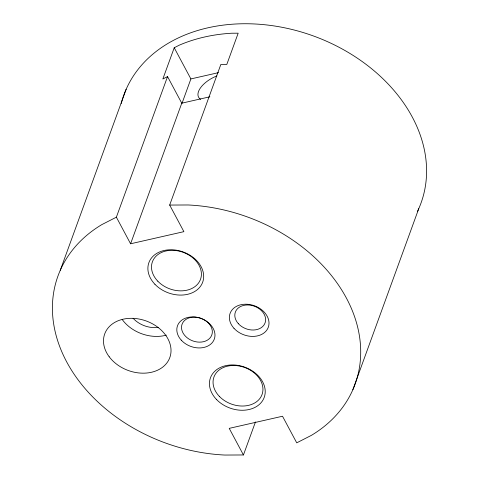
<?xml version="1.0" encoding="UTF-8"?>
<svg xmlns="http://www.w3.org/2000/svg" width="479" height="479" viewBox="0 0 479 479"><rect width="100%" height="100%" fill="white"/><g stroke="black" fill="none" stroke-linecap="round" stroke-linejoin="round"><path stroke-width="0.72" d="M60.264 270.294L126.151 89.268M174.224 47.744L162.854 78.987L167.548 76.592L181.763 103.189L130.587 243.781L183.888 231.656L169.674 205.06L220.843 64.467L226.806 64.437L238.177 33.195L231.728 33.225A158.1 120.217 20 0 0 179.302 45.158L174.224 47.744L190.887 78.927L182.044 103.23M255.469 421.927L243.44 454.966L224.891 455.05A158.1 120.217 20 0 1 66.659 361.837A158.1 120.217 20 0 1 101.764 224.645L116.379 217.185L167.548 76.592M352.849 389.732L418.736 208.706M190.887 78.927L218.502 72.646M181.763 103.189L209.85 96.8M169.674 205.06L188.223 204.976A158.1 120.217 20 0 1 346.455 298.183A158.1 120.217 20 0 1 311.35 435.381L296.735 442.841L282.52 416.239L229.225 428.364L243.44 454.966M116.379 217.185L130.587 243.781M200.677 99.375A21.082 10.442 -28.1 0 1 216.873 75.945M121.217 103.536A158.1 120.217 20 0 1 313.523 36.003A158.1 120.217 20 0 1 417.532 211.323M158.19 327.391A23.489 17.861 20 0 1 133.066 318.242M166.327 335.138A34.632 26.333 20 0 1 122.169 319.451M202.3 318.828A15.807 12.023 20 0 1 206.916 340.431A15.807 12.023 20 0 1 181.804 329.869A15.807 12.023 20 0 1 201.671 318.565M109.206 356.777A34.632 26.333 20 0 0 167.56 361.986A34.632 26.333 20 0 0 135.012 318.475A34.632 26.333 20 0 0 109.206 356.777M219.346 396.367A25.597 19.465 20 0 0 261.684 395.432A25.597 19.465 20 0 0 232.968 365.495A25.597 19.465 20 0 0 219.346 396.367M157.795 281.185A25.597 19.465 20 0 0 200.138 280.251A25.597 19.465 20 0 0 171.416 250.313A25.597 19.465 20 0 0 157.795 281.185M238.338 323.66A15.807 12.023 20 0 0 264.665 323.858A15.807 12.023 20 0 0 247.649 304.973A15.807 12.023 20 0 0 238.338 323.66M233.974 328.295A20.328 15.46 20 0 0 267.797 328.432A20.328 15.46 20 0 0 245.811 304.207A20.328 15.46 20 0 0 233.974 328.295M216.478 399.45A28.614 21.759 20 0 0 263.809 398.408A28.614 21.759 20 0 0 231.71 364.944A28.614 21.759 20 0 0 216.478 399.45M154.927 284.275A28.614 21.759 20 0 0 202.258 283.233A28.614 21.759 20 0 0 170.159 249.763A28.614 21.759 20 0 0 154.927 284.275M181.242 340.126A19.573 14.885 20 0 0 213.814 340.258A19.573 14.885 20 0 0 192.642 316.93A19.573 14.885 20 0 0 181.242 340.126"/></g></svg>
